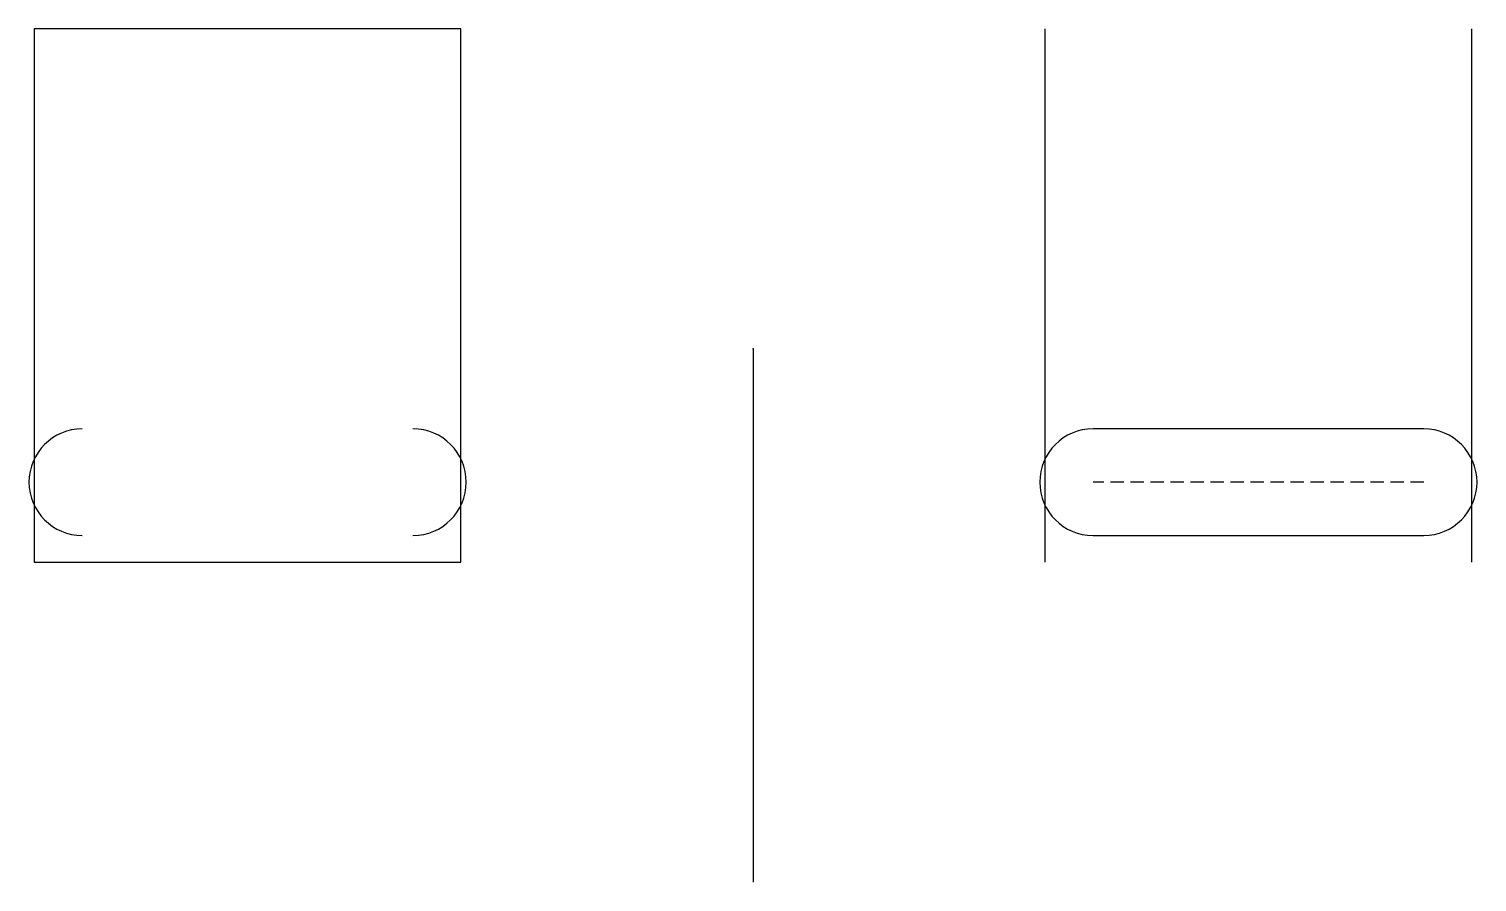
# Model space of a CAD drawing. Header units: millimetres. Extents: x -27.2 to 27.2, y -20 to 12.
import ezdxf

# ---------------------------------------------------------------- set-up
doc = ezdxf.new("R2010")
doc.units = ezdxf.units.MM
doc.linetypes.add('DASHED', pattern=[0.75, 0.5, -0.25])
doc.layers.get('0').update_dxf_attribs({"linetype": 'CONTINUOUS'})

msp = doc.modelspace()

# ---------------------------------------------------------------- linework, layer by layer
for p, q in [((10.953, -8), (10.953, 12)), ((26.953, -8), (26.953, 12)), ((0, 0), (0, -20))]:
    msp.add_line(p, q)
at = {"linetype": 'DASHED'}
msp.add_line((25.153, -5), (12.753, -5), dxfattribs=at)
msp.add_lwpolyline([(-26.953, -8), (-10.953, -8), (-10.953, 12), (-26.953, 12)], close=True)
msp.add_lwpolyline([(25.153, -3), (12.753, -3, 1), (12.753, -7), (25.153, -7, 1)], format="xyb", close=True)
for centre, start, end in [((-25.153, -5), 90, 270), ((-12.753, -5), -90, 90)]:
    msp.add_arc(centre, 2, start, end)
msp.add_point((0, 0))

doc.saveas('drawing.dxf')
